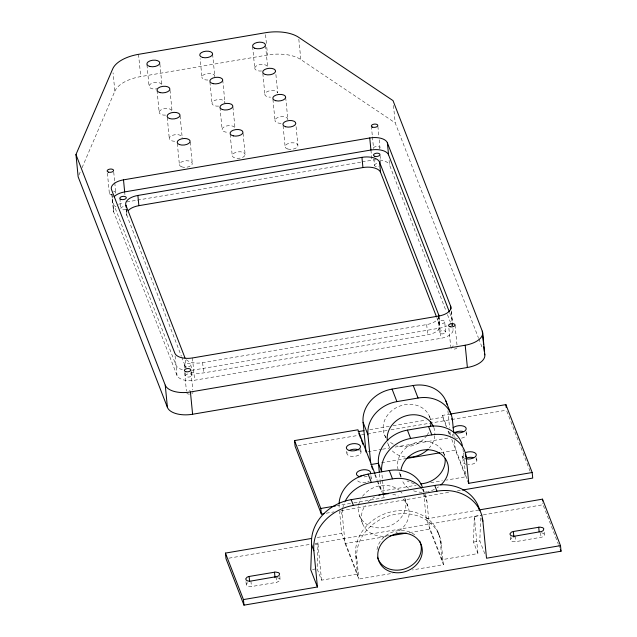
<?xml version="1.0" encoding="UTF-8"?>
<svg xmlns="http://www.w3.org/2000/svg" width="637" height="637" viewBox="0 0 637 637"><rect width="100%" height="100%" fill="white"/><g stroke="black" fill="none" stroke-linecap="round" stroke-linejoin="round"><path stroke-width="0.48" stroke-dasharray="3.19 2.39" d="M423.701 492.958L426.241 518.94L442.014 559.676L477.949 553.561L473.498 542.071L474.31 516.448L479.749 515.516M484.757 553.688L479.844 540.988L480.648 515.365M315.267 544.388L317.982 543.926L317.091 568.682L321.534 580.172L357.468 574.056L341.695 533.32L339.338 509.266M279.882 576.198L280.041 580.538L276.824 582.306L250.333 586.733L247.355 586.096L246.344 585.045L246.949 583.205L249.68 582.027M544.181 532.174L544.245 535.582L542.095 537.087L515.667 541.673C513.852 541.936 510.755 541.776 510.468 539.467L511.893 537.739M78.924 174.992L80.485 171.353M82.054 167.706L114.859 91.21L113.06 72.809M114.859 91.21A32.949 16.626 -5.6 0 1 140.721 76.599L267.54 55.021A32.949 16.626 -5.6 0 1 300.823 59.567L395.195 122.877L478.379 337.714M126.659 201.961L136.469 200.297M137.457 200.129L361.131 162.069M362.111 161.902L371.92 160.237A15.121 7.628 -5.6 0 1 375.854 159.831M186.243 359.714A15.121 7.628 -5.6 0 0 202.63 362.7L426.679 324.575A15.121 7.628 -5.6 0 0 438.598 317.736M190.781 372.04A15.121 7.628 -5.6 0 0 203.633 372.908L427.682 334.783A15.121 7.628 -5.6 0 0 439.641 324.958L438.829 316.605M111.985 194.325L113.712 211.962L177.006 375.432A15.121 7.628 -5.6 0 0 194.635 380.225L440.884 338.327A15.121 7.628 -5.6 0 0 452.843 328.501M446.25 426.519L442.659 417.259L442.484 415.404L450.287 414.074M369.779 429.657L389.215 426.352M393.101 425.691L426.145 420.07M430.031 419.409L442.659 417.259M298.005 445.645L357.699 435.485M361.609 434.824L366.506 433.988M367.485 433.821L387.057 430.493M390.967 429.832L450.662 419.672M451.641 419.504L506.439 410.18M367.947 451.681L381.555 449.364M382.526 449.204L389.326 448.042M395.155 447.055L450.55 437.627M381.547 462.725L404.869 458.759M440.828 452.644L455.399 450.16L465.719 476.794L446.282 480.107M377.255 481.078L381.165 491.183L416.152 485.235M430.731 482.75L442.389 480.768M336.424 505.818L353.002 502.999M353.981 502.832L384.222 497.68L381.77 472.662M326.248 513.207L334.083 511.877M340.93 510.707L450.526 492.067M457.374 490.896L460.312 490.394M317.274 537.477L341.695 533.32M426.241 518.94L479 509.958M228.93 558.171L310.147 544.348M315.036 543.52L482.368 515.046M483.348 514.879L543.043 504.727L542.859 502.872M342.595 509.234A32.399 27.702 -21.2 0 0 342.387 515.699L345.111 543.536L387.877 536.258M409.257 532.62L429.664 529.148L443.416 564.661L412.314 569.956M312.56 569.454L316.183 568.833M473.498 542.071L479.844 540.988M345.111 543.536L358.862 579.049L392.878 573.26M541.482 532.707L543.998 533.766L544.46 534.953M277.278 577.655L279.786 578.722L280.248 579.909M478.737 338.637L482.679 348.829M506.789 411.096L530.239 471.659M543.393 505.635L558.219 543.918M558.569 544.826L559.628 547.557M449.698 312.751L451.848 318.293A15.121 7.628 -5.6 0 1 451.275 322.282M389.096 160.389L389.549 165.031L446.051 310.952M447.485 314.646L450.343 322.035M450.701 322.959L451.768 325.73M436.783 317.552L439.641 324.958M442.484 415.404L446.784 426.511M448.575 431.145L450.367 435.772L449.993 431.934M451.752 439.355L467.478 479.956M448.042 431.145L449.475 434.848M429.434 416.264L431.122 420.619M443.694 453.13L445.319 457.31M423.207 489.28L424.823 493.452M424.346 494.631L426.933 501.311L429.664 529.148M437.818 531.752L439.028 534.889M357.652 575.912L355.653 555.504A43.197 36.93 -21.2 0 1 394.287 511.192A43.197 36.93 -21.2 0 1 440.199 541.116L441.409 544.253L443.416 564.661M384.549 434.872L386.237 439.219M387.583 442.707L388.594 445.319M400.944 477.185L399.001 472.168A24.294 20.774 -21.2 0 0 401.931 476.771M407.823 505.889L404.583 497.537A24.294 20.774 -21.2 0 1 384.374 527.476A24.294 20.774 -21.2 0 1 358.44 505.85M375.297 474.629L377.43 480.147M377.789 481.062L382.28 492.672M382.606 493.508L384.222 497.68M374.771 474.653L376.905 480.163M359.539 515.747L362.772 524.108M340.771 511.519L342.387 515.699M355.653 555.504L356.863 558.633L358.862 579.049M126.277 209.008L126.914 215.505L181.346 356.083M181.704 357.015L186.004 368.106L185.184 359.762M540.574 532.715L541.036 537.357M515.126 536.099L515.667 541.673M510.189 536.688L510.468 539.467M476.603 457.589L476.874 460.376M466.491 431.615L466.762 434.402M474.31 516.448L477.949 553.561M455.041 325.125L457.04 345.453M451.267 310.92L452.358 322.051M452.453 322.983L453.09 329.472M451.211 311.796L452.573 325.714M462.988 448.966L465.719 476.794M462.128 455.965L462.669 461.538M448.894 328.254L450.693 346.655M444.698 321.908A3.241 1.632 -5.6 0 1 439.729 323.564A3.241 1.632 -5.6 0 1 440 320.714A3.241 1.632 -5.6 0 1 444.698 321.908L445.701 332.108A3.241 1.632 -5.6 0 1 440.732 333.772A3.241 1.632 -5.6 0 1 441.003 330.914A3.241 1.632 -5.6 0 1 445.701 332.108M453.807 433.908L454.093 436.791M454.468 440.629L455.399 450.16M438.885 315.721L439.888 325.929M438.694 316.056L440.884 338.327M447.922 410.817L449.611 428.096M438.248 322.218L439.251 332.426M426.679 324.575L427.682 334.783M440.199 541.116L442.197 561.531M393.483 105.447L395.195 122.877M377.876 126.253L378.824 135.936M379.206 139.806L379.963 147.553M380.018 155.324L380.751 162.746M371.379 126.174L372.327 135.856M372.422 136.828L373.561 148.445M373.887 158.979L374.524 165.469A3.241 1.632 -5.6 0 0 378.935 166.464M370.925 150.029L371.92 160.237M379.477 473.928L380.042 479.709M380.138 480.664L381.165 491.183M370.917 475.576L371.188 478.355M360.709 448.759L361.075 452.477M346.703 451.314L346.886 453.17M298.825 39.239L300.823 59.567M296.094 126.675L297.901 145.069M285.687 97.413L287.868 119.676A6.481 3.273 -5.6 0 0 281.785 116.659A6.481 3.273 -5.6 0 0 274.977 120.25L272.891 98.95M283.075 125.784L285.169 147.083M275.901 74.529L277.708 92.93A6.481 3.273 -5.6 0 0 270.972 90.597A6.481 3.273 -5.6 0 0 264.857 94.204A6.481 3.273 -5.6 0 0 270.526 97.166M317.982 543.926L321.534 580.172M265.549 34.693L266.401 43.404M266.784 47.273L267.54 55.021M265.557 45.784L267.651 67.084A6.481 3.273 -5.6 0 0 260.844 64.488A6.481 3.273 -5.6 0 0 254.752 68.39L252.666 47.09M262.834 73.47L264.92 94.77M243.055 133.276L245.149 154.576A6.481 3.273 -5.6 0 1 235.507 158.151A6.481 3.273 -5.6 0 1 235.427 152.474A6.481 3.273 -5.6 0 1 245.149 154.576M232.919 106.857L235.005 128.156A6.481 3.273 -5.6 0 0 228.5 125.68A6.481 3.273 -5.6 0 0 222.146 129.176A6.481 3.273 -5.6 0 0 227.536 132.265M276.275 576.74L276.824 582.306M230.148 134.264L232.234 155.563M222.743 80.015L224.925 102.286M219.972 107.478L222.154 129.749M212.615 54.225L214.796 76.496A6.481 3.273 -5.6 0 0 208.832 73.422A6.481 3.273 -5.6 0 0 201.921 76.958L200.114 58.564M209.931 82.101L212.017 103.401M250.914 581.055L251.456 586.621M245.986 581.637L246.256 584.424M190.208 142.091L192.294 163.391M180.072 115.838L182.158 137.146M202.63 362.7L203.633 372.908M177.317 143.421L179.403 164.72M169.999 90.08L172.086 111.387A6.481 3.273 -5.6 0 0 165.676 108.545A6.481 3.273 -5.6 0 0 159.17 112.279L157.084 90.98M192.454 357.954L194.635 380.225M167.228 117.447L169.315 138.747M191.052 365.097A3.241 1.632 -5.6 0 1 186.02 366.705A3.241 1.632 -5.6 0 1 186.426 363.838A3.241 1.632 -5.6 0 1 191.052 365.097L191.323 367.883M191.689 371.594L192.055 375.304A3.241 1.632 -5.6 0 1 187.023 376.913A3.241 1.632 -5.6 0 1 187.429 374.046A3.241 1.632 -5.6 0 1 192.055 375.304M191.084 372.589L192.788 390.019M159.887 63.971L161.973 85.27A6.481 3.273 -5.6 0 0 154.998 82.484A6.481 3.273 -5.6 0 0 149.154 86.728A6.481 3.273 -5.6 0 0 157.148 88.774M184.611 365.327L184.889 368.114M185.343 372.756L185.614 375.535M184.626 372.637L186.426 391.03M146.972 64.863L149.058 86.17M175.095 355.948L177.006 375.432M138.54 54.328L140.721 76.599M124.677 191.92L124.956 194.707M126.126 208.96L126.675 214.526M119.867 198.346L120.863 208.554M113.736 172.101L114.684 181.784M114.779 182.755L115.735 192.438M111.833 194.277L113.474 210.982M107.382 173.137L109.373 193.465M376.985 549.556A22.677 19.389 -21.2 0 1 392.153 532.198A22.677 19.389 -21.2 0 1 414.99 535.064M356.863 558.633A43.197 36.93 -21.2 0 1 395.497 514.33A43.197 36.93 -21.2 0 1 441.409 544.253M339.147 507.339A32.399 27.702 -21.2 0 1 339.067 503.66M423.072 489.367A32.399 27.702 -21.2 0 1 423.589 492.051M342.762 508.31A32.399 27.702 -21.2 0 1 344.45 502.832M425.142 494.288A32.399 27.702 -21.2 0 1 426.933 501.311M421.901 488.826A32.399 27.702 -21.2 0 1 423.478 491.071M358.607 504.918A24.294 20.774 -21.2 0 1 360.55 499.496M362.525 496.327A24.294 20.774 -21.2 0 1 399.136 490.267M399.853 490.872A24.294 20.774 -21.2 0 1 403.364 495.108M403.086 499.233A24.294 20.774 -21.2 0 1 396.063 532.866M388.642 535.621A24.294 20.774 -21.2 0 1 365.152 528.232A24.294 20.774 -21.2 0 1 365.32 505.3M368.258 501.789A24.294 20.774 -21.2 0 1 374.532 497.139M392.75 494.208A24.294 20.774 -21.2 0 1 398.364 496.08M367.191 476.197A7.126 3.599 -5.6 0 1 361.816 476.994M414.392 483.531A24.294 20.774 -21.2 0 1 407.003 480.895M398.101 469.604A24.294 20.774 -21.2 0 1 415.961 442.556A24.294 20.774 -21.2 0 1 444.602 455.694M438.463 486.907A24.294 20.774 -21.2 0 1 437.165 487.799M434.41 489.359A24.294 20.774 -21.2 0 1 427.666 491.684M426.894 491.836A24.294 20.774 -21.2 0 1 425.333 492.075M422.212 492.274A24.294 20.774 -21.2 0 1 412.848 490.522M408.628 488.237A24.294 20.774 -21.2 0 1 402.234 480.529M401.119 477.081A24.294 20.774 -21.2 0 1 400.729 472.527M433.813 427.546A24.294 20.774 -21.2 0 1 434.88 434.737M434.808 435.668A24.294 20.774 -21.2 0 1 429.29 447.922M405.108 457.055A24.294 20.774 -21.2 0 1 391.46 449.945M389.844 447.731A24.294 20.774 -21.2 0 1 387.726 442.739M428.605 432.515A24.294 20.774 -21.2 0 1 427.331 434.721M426.854 435.437A24.294 20.774 -21.2 0 1 396.867 445.669M393.26 444.156A24.294 20.774 -21.2 0 1 388.674 440.844M386.301 438.057A24.294 20.774 -21.2 0 1 398.873 406.446A24.294 20.774 -21.2 0 1 430.508 419.735M464.293 458.345A7.126 3.599 -5.6 0 1 464.118 453.249M465.886 432.65A7.126 3.599 -5.6 0 1 461.355 438.224M457.677 438.447A7.126 3.599 -5.6 0 1 454.531 437.715M452.764 436.202A7.126 3.599 -5.6 0 1 452.843 434.33M475.863 458.656A7.126 3.599 -5.6 0 1 475.481 462.685A7.126 3.599 -5.6 0 1 468.052 464.58M466.332 464.365A7.126 3.599 -5.6 0 1 464.668 458.823M360.287 450.709A7.126 3.599 -5.6 0 1 353.646 456.45A7.126 3.599 -5.6 0 1 348.001 451.307M370.917 477.447A7.126 3.599 -5.6 0 1 370.981 479.311M369.189 481.07A7.126 3.599 -5.6 0 1 367.74 481.763M366.036 482.265A7.126 3.599 -5.6 0 1 356.991 479.51M174.713 141.255A6.481 3.273 -5.6 0 1 169.362 137.887A6.481 3.273 -5.6 0 1 176.768 134.63A6.481 3.273 -5.6 0 1 182.11 138.006M165.58 115.114A6.481 3.273 -5.6 0 1 159.17 112.279M379.7 159.951A15.121 7.628 -5.6 0 1 389.549 165.031M113.712 211.962A15.121 7.628 -5.6 0 1 116.045 206.054M118.665 204.366A15.121 7.628 -5.6 0 1 123.777 202.518M126.914 215.505A15.121 7.628 -5.6 0 1 126.962 212.511M374.524 165.469A3.241 1.632 -5.6 0 1 378.171 163.383M125.911 209.414A3.241 1.632 -5.6 0 1 120.926 208.761A3.241 1.632 -5.6 0 1 124.677 206.531M191.681 370.28A15.121 7.628 -5.6 0 0 193.632 370.017L439.88 328.119A15.121 7.628 -5.6 0 0 446.895 325.881M182.341 369.659A15.121 7.628 -5.6 0 1 176.011 365.224L112.717 201.754A15.121 7.628 -5.6 0 1 112.757 198.76M113.657 191.331A3.241 1.632 -5.6 0 1 114.628 194.054M112.271 194.603A3.241 1.632 -5.6 0 1 109.476 193.672A3.241 1.632 -5.6 0 1 110.48 191.848M373.561 148.015A3.241 1.632 -5.6 0 1 378.004 146.391A3.241 1.632 -5.6 0 1 379.318 148.811M457.055 347.826A3.241 1.632 -5.6 0 1 451.569 348.757M451.896 346.417A3.241 1.632 -5.6 0 1 453.401 345.939M193.011 392.376A3.241 1.632 -5.6 0 1 191.856 393.57M189.5 394.112A3.241 1.632 -5.6 0 1 186.864 393.355M189.261 390.879A3.241 1.632 -5.6 0 1 190.097 390.807M261.56 70.986A6.481 3.273 -5.6 0 1 254.752 68.39M281.06 123.267A6.481 3.273 -5.6 0 1 274.977 120.25M207.893 80.031A6.481 3.273 -5.6 0 1 201.921 76.958M218.642 106.108A6.481 3.273 -5.6 0 1 212.025 103.114A6.481 3.273 -5.6 0 1 219.423 99.523A6.481 3.273 -5.6 0 1 224.75 103.146M181.561 166.822A6.481 3.273 -5.6 0 0 192.175 164.258A6.481 3.273 -5.6 0 0 183.806 161.097A6.481 3.273 -5.6 0 0 181.561 166.822M287.789 149.026A6.481 3.273 -5.6 0 0 297.957 145.921A6.481 3.273 -5.6 0 0 288.856 143.285A6.481 3.273 -5.6 0 0 287.789 149.026"/><path stroke-width="0.96" d="M479.812 510.579A43.197 36.93 -21.2 0 0 434.737 485.442L351.178 499.663A44.208 37.798 -21.2 0 0 311.644 545.001L310.745 569.765L317.417 586.995L243.445 599.584L225.442 553.099L311.413 538.472M484.47 353.455A21.594 10.893 -5.6 0 1 467.383 367.501L192.605 414.249A21.594 10.893 -5.6 0 1 167.42 407.401L78.144 176.815L75.962 154.544L112.677 68.939A32.949 16.626 -5.6 0 1 138.54 54.328L265.358 32.75A32.949 16.626 -5.6 0 1 298.634 37.304L393.013 100.606L482.289 331.184L483.618 344.744M249.131 576.461L247.14 577.13L245.707 578.858C246.001 581.167 249.099 581.318 250.914 581.055L277.342 576.477L279.006 575.561L279.611 573.722L278.6 572.671L275.622 572.034L249.131 576.461L249.585 581.095M513.342 531.505L511.352 532.174L509.918 533.902C510.213 536.211 513.303 536.362 515.126 536.099L541.554 531.521L543.218 530.605L543.823 528.766L542.812 527.715L539.834 527.086L513.342 531.505L513.892 537.071M450.662 306.23A15.121 7.628 -5.6 0 1 438.694 316.056L192.454 357.954A15.121 7.628 -5.6 0 1 174.825 353.161L111.531 189.691A15.121 7.628 -5.6 0 1 123.498 179.857L369.739 137.966A15.121 7.628 -5.6 0 1 387.368 142.76L450.662 306.23L450.932 309.017M114.047 196.777A15.121 7.628 -5.6 0 1 124.677 191.92L370.925 150.029A15.121 7.628 -5.6 0 1 388.554 154.823L449.34 311.827M126.094 207.152L125.919 205.297A15.121 7.628 -5.6 0 1 137.879 195.463L361.927 157.347A15.121 7.628 -5.6 0 1 379.556 162.14L438.646 314.75A15.121 7.628 -5.6 0 1 438.885 315.721M128.252 210.528A15.121 7.628 -5.6 0 1 138.882 205.671L362.931 167.555A15.121 7.628 -5.6 0 1 380.56 172.348L436.425 316.629M75.962 154.544L165.238 385.13A21.594 10.893 -5.6 0 0 190.423 391.978L465.201 345.23A21.594 10.893 -5.6 0 0 482.289 331.184M366.004 452.015L363.09 422.323A32.399 27.702 -21.2 0 1 392.066 389.088L413.206 385.496A32.399 27.702 -21.2 0 1 447.007 404.352M370.67 462.693L367.947 434.856A32.399 27.702 -21.2 0 1 396.923 401.621L418.055 398.029A32.399 27.702 -21.2 0 1 452.493 420.468L453.711 432.945M324.297 513.541L321.359 514.043L295.066 446.147L294.525 440.581L357.93 429.792L374.938 473.713M450.287 414.074L505.889 404.614L532.182 472.511L532.723 478.076L462.271 490.068M358.113 431.647L363.95 430.652M379.286 472.009L378.442 463.346A32.399 27.702 -21.2 0 1 407.417 430.118L428.55 426.519A32.399 27.702 -21.2 0 1 462.358 445.374M378.442 463.346L381.674 471.706A32.399 27.702 -21.2 0 1 410.65 438.471L431.79 434.872A32.399 27.702 -21.2 0 1 466.22 457.318L468.768 483.3L532.182 472.511M370.853 464.548L378.633 463.226M405.841 458.592L439.856 452.811M339.067 503.66A32.399 27.702 -21.2 0 1 368.122 474.111L389.263 470.512A32.399 27.702 -21.2 0 1 422.554 487.631M345.27 501.056A32.399 27.702 -21.2 0 1 371.363 482.464L392.496 478.873A32.399 27.702 -21.2 0 1 421.32 488.117M294.525 440.581L320.809 508.469L335.444 505.985M317.417 586.995L313.866 550.75A44.208 37.798 -21.2 0 1 353.408 505.404L436.966 491.191A43.197 36.93 -21.2 0 1 482.878 521.114L486.517 558.227L560.496 545.638L561.038 551.204L243.987 605.15L225.992 558.665L225.442 553.099M479 509.958L542.493 499.153L560.496 545.638M389.82 535.924L406.342 533.113M560.337 549.381L561.038 551.204M445.852 400.912L450.701 413.453M451.8 418.676L452.493 420.468M465.249 454.81L466.22 457.318M467.797 480.792L468.768 483.3M481.922 518.645L482.878 521.114M413.206 385.496L418.055 398.029M428.55 426.519L431.79 434.872M434.737 485.442L436.966 491.191M392.066 389.088L396.923 401.621M407.417 430.118L410.65 438.471M389.263 470.512L392.496 478.873M363.09 422.323L367.947 434.856M358.83 433.494L360.622 438.129M361.338 439.976L363.138 444.61M371.57 466.388L372.637 469.143M368.122 474.111L371.363 482.464M351.178 499.663L353.408 505.404M311.644 545.001L313.866 550.75M125.919 205.297L185.001 357.906M542.493 499.153L542.676 501.016M538.703 527.189L539.165 531.831M505.889 404.614L506.168 407.401M482.639 332.578L484.821 354.849M483.809 346.679L484.287 351.52M465.201 345.23L467.383 367.501M438.646 314.75L438.829 316.605M387.368 142.76L388.554 154.823M379.556 162.14L380.56 172.348M369.739 137.966L370.925 150.029M361.927 157.347L362.931 167.555M320.809 508.469L321.359 514.043M274.499 572.145L275.041 577.711M243.445 599.584L243.987 605.15M190.423 391.978L192.605 414.249M165.238 385.13L167.42 407.401M137.879 195.463L138.882 205.671M123.498 179.857L124.677 191.92M419.719 541.076A22.677 19.389 -21.2 0 1 405.904 568.459A22.677 19.389 -21.2 0 1 377.438 557.208M378.896 495.228A24.294 20.774 -21.2 0 1 388.18 493.739M360.096 476.771A7.126 3.599 -5.6 0 1 357.054 472.367A7.126 3.599 -5.6 0 1 365.861 469.788A7.126 3.599 -5.6 0 1 370.431 473.745M445.104 458.377A24.294 20.774 -21.2 0 1 420.539 483.865M401.039 469.748A24.294 20.774 -21.2 0 1 435.859 451.314A24.294 20.774 -21.2 0 1 440.876 484.932M428.096 449.204A24.294 20.774 -21.2 0 1 407.72 457.27M387.256 440.048A24.294 20.774 -21.2 0 1 405.912 415.842A24.294 20.774 -21.2 0 1 433.478 426.71M430.771 421.535A24.294 20.774 -21.2 0 1 430.652 426.153M465.567 452.557A7.126 3.599 -5.6 0 1 476.325 454.81A7.126 3.599 -5.6 0 1 465.782 458.791M453.042 427.849A7.126 3.599 -5.6 0 1 463.314 426.057A7.126 3.599 -5.6 0 1 464.461 431.265A7.126 3.599 -5.6 0 1 453.99 432.141M454.746 432.595A7.126 3.599 -5.6 0 1 463.346 431.488M466.117 458.13A7.126 3.599 -5.6 0 1 473.219 457.549M349.195 450.502A7.126 3.599 -5.6 0 1 359.228 450.009M358.981 476.794A7.126 3.599 -5.6 0 1 363.974 475.337M393.985 572.504A22.677 19.389 -21.2 0 0 421.63 546.06A22.677 19.389 -21.2 0 0 384.501 540.256A22.677 19.389 -21.2 0 0 393.985 572.504M349.594 450.574A7.126 3.599 -5.6 0 0 360.526 446.903A7.126 3.599 -5.6 0 0 350.175 444.284A7.126 3.599 -5.6 0 0 349.594 450.574M374.739 156.264A3.241 1.632 -5.6 0 0 379.923 154.823A3.241 1.632 -5.6 0 0 375.512 153.398A3.241 1.632 -5.6 0 0 374.739 156.264M120.982 199.381A3.241 1.632 -5.6 0 0 126.253 198.051A3.241 1.632 -5.6 0 0 122.009 196.514A3.241 1.632 -5.6 0 0 120.982 199.381M150.069 66.519A6.481 3.273 -5.6 0 0 159.791 62.999A6.481 3.273 -5.6 0 0 150.141 60.826A6.481 3.273 -5.6 0 0 150.069 66.519M160.174 92.628A6.481 3.273 -5.6 0 0 169.904 89.116A6.481 3.273 -5.6 0 0 160.261 86.943A6.481 3.273 -5.6 0 0 160.174 92.628M233.317 135.88A6.481 3.273 -5.6 0 0 242.968 132.305A6.481 3.273 -5.6 0 0 233.238 130.211A6.481 3.273 -5.6 0 0 233.317 135.88M169.474 118.514A6.481 3.273 -5.6 0 0 179.929 115.735A6.481 3.273 -5.6 0 0 171.257 112.773A6.481 3.273 -5.6 0 0 169.474 118.514M179.379 144.559A6.481 3.273 -5.6 0 0 189.993 141.987A6.481 3.273 -5.6 0 0 181.625 138.826A6.481 3.273 -5.6 0 0 179.379 144.559M108.521 172.157A3.241 1.632 -5.6 0 0 113.585 170.589A3.241 1.632 -5.6 0 0 109.007 169.299A3.241 1.632 -5.6 0 0 108.521 172.157M372.605 127.169A3.241 1.632 -5.6 0 0 377.781 125.712A3.241 1.632 -5.6 0 0 373.346 124.303A3.241 1.632 -5.6 0 0 372.605 127.169M450.009 326.725A3.241 1.632 -5.6 0 0 455.041 325.125A3.241 1.632 -5.6 0 0 450.415 323.867A3.241 1.632 -5.6 0 0 450.009 326.725M185.749 371.666A3.241 1.632 -5.6 0 0 190.829 370.105A3.241 1.632 -5.6 0 0 186.267 368.799A3.241 1.632 -5.6 0 0 185.749 371.666M254.712 48.229A6.481 3.273 -5.6 0 0 265.334 45.681A6.481 3.273 -5.6 0 0 257.006 42.496A6.481 3.273 -5.6 0 0 254.712 48.229M265.247 74.481A6.481 3.273 -5.6 0 0 275.534 71.511A6.481 3.273 -5.6 0 0 266.608 68.748A6.481 3.273 -5.6 0 0 265.247 74.481M275.702 100.694A6.481 3.273 -5.6 0 0 285.687 97.413A6.481 3.273 -5.6 0 0 276.331 94.977A6.481 3.273 -5.6 0 0 275.702 100.694M285.607 126.755A6.481 3.273 -5.6 0 0 295.775 123.65A6.481 3.273 -5.6 0 0 286.666 121.022A6.481 3.273 -5.6 0 0 285.607 126.755M202.55 57.434A6.481 3.273 -5.6 0 0 212.615 54.225A6.481 3.273 -5.6 0 0 203.362 51.708A6.481 3.273 -5.6 0 0 202.55 57.434M213.212 83.678A6.481 3.273 -5.6 0 0 222.743 80.015A6.481 3.273 -5.6 0 0 212.909 78.025A6.481 3.273 -5.6 0 0 213.212 83.678M222.305 109.524A6.481 3.273 -5.6 0 0 232.768 106.753A6.481 3.273 -5.6 0 0 224.113 103.783A6.481 3.273 -5.6 0 0 222.305 109.524"/></g></svg>
